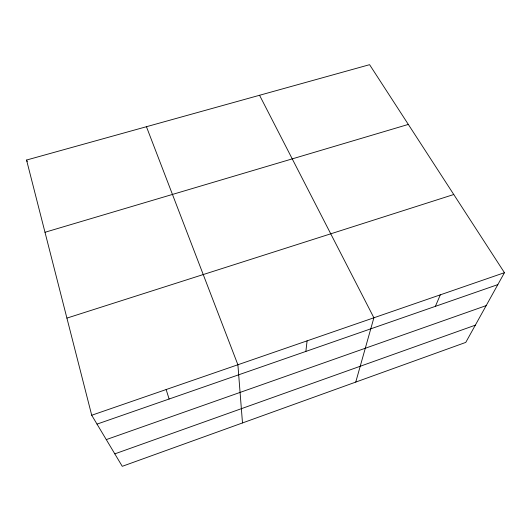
<?xml version="1.0" encoding="UTF-8"?>
<svg xmlns="http://www.w3.org/2000/svg" width="531" height="531" viewBox="0 0 531 531"><rect width="100%" height="100%" fill="white"/><g stroke="black" fill="none" stroke-linecap="round" stroke-linejoin="round"><path stroke-width="0.8" d="M305.863 351.429L307.097 340.856M355.75 382.088L373.89 317.777L259.559 95.275M435.387 306.347L440.318 294.831M504.45 272.682L465.767 342.402L122.256 466.318L91.717 415.249L26.55 160.043L369.589 64.682L504.45 272.682L91.717 415.249M114.809 453.866L475.325 325.171M106.28 439.608L486.177 305.617M97.02 424.116L497.832 284.609M66.913 318.109L453.766 194.512M44.996 232.273L408.319 124.42M26.55 160.043L27.207 161.543M146.443 126.717L237.888 364.757L242.494 422.942M166.143 389.542L169.117 399.027"/></g></svg>
